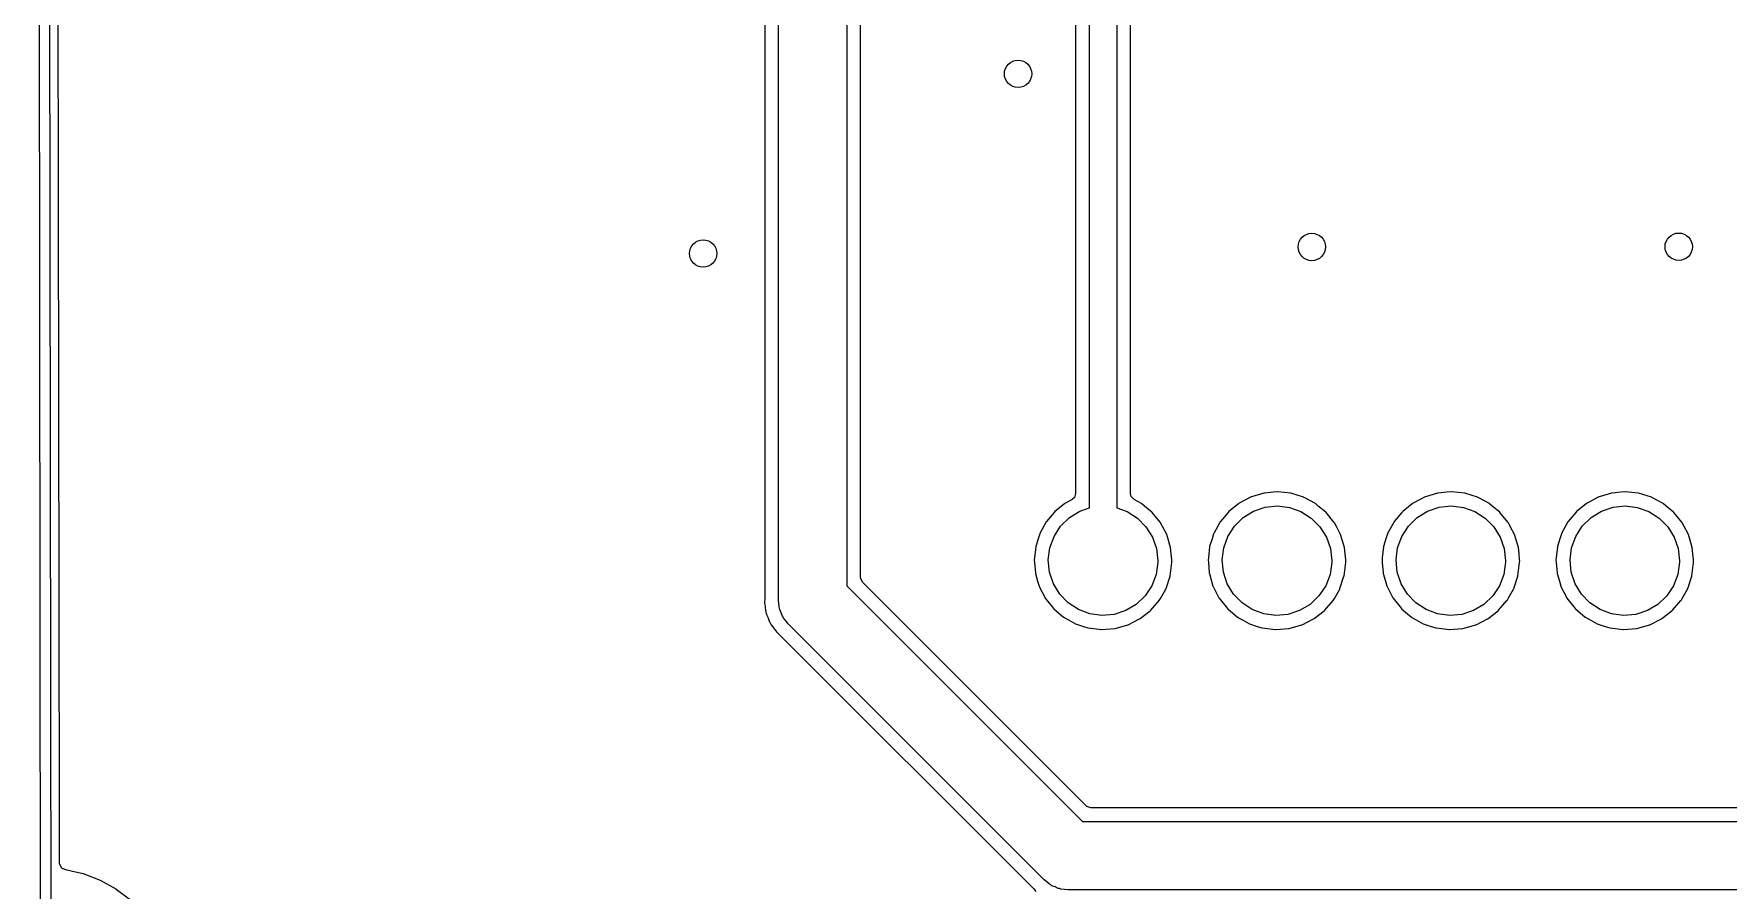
# Model space of a CAD drawing. Extents: x 0.4 to 11.3, y -7.9 to -0.4.
# Drawn here: x 3.615 to 4.589, y -5.38 to -4.887 of the extents above; entities that cross this region are included whole.
import ezdxf

# ---------------------------------------------------------------- set-up
doc = ezdxf.new("R2010")
doc.units = 0
doc.header["$MEASUREMENT"] = 0
doc.layers.add('BLACK', color=7, linetype='CONTINUOUS')

msp = doc.modelspace()

# ---------------------------------------------------------------- linework, layer by layer
at = {"layer": 'BLACK', "linetype": 'CONTINUOUS'}
for p, q in [((3.61909, -5.44095), (3.61516, -2.6063)), ((3.62107, -2.60925), (3.625, -5.43799)), ((3.62963, -5.21445), (3.62805, -4.08262)), ((4.03541, -4.54817), (4.03541, -5.2119)), ((4.04331, -5.21299), (4.04331, -4.54724)), ((4.08268, -4.5554), (4.08268, -5.20484)), ((4.09057, -5.19995), (4.09057, -4.56028)), ((4.22213, -5.16001), (4.22213, -4.70177)), ((4.23787, -4.6985), (4.23787, -5.15997)), ((4.24577, -5.15181), (4.24577, -4.69726)), ((4.21423, -4.70665), (4.21423, -5.15183)), ((4.21423, -5.15183), (4.21349, -5.15412)), ((4.24615, -5.1535), (4.24577, -5.15181)), ((4.24781, -5.15524), (4.24615, -5.1535)), ((4.31517, -5.1537), (4.30833, -5.15727)), ((4.31536, -5.15364), (4.31517, -5.1537)), ((4.3224, -5.15157), (4.31536, -5.15364)), ((4.31536, -5.15364), (4.31536, -5.15364)), ((4.32258, -5.15151), (4.3224, -5.15157)), ((4.3224, -5.15157), (4.3224, -5.15157)), ((4.32277, -5.1515), (4.32258, -5.15151)), ((4.32775, -5.15104), (4.32277, -5.1515)), ((4.32277, -5.1515), (4.32277, -5.1515)), ((4.33028, -5.15081), (4.32775, -5.15104)), ((4.33047, -5.15083), (4.33028, -5.15081)), ((4.33777, -5.1516), (4.33047, -5.15083)), ((4.33047, -5.15083), (4.33047, -5.15083)), ((4.33796, -5.15162), (4.33777, -5.1516)), ((4.33777, -5.1516), (4.33777, -5.1516)), ((4.34534, -5.15391), (4.33796, -5.15162)), ((4.41517, -5.1537), (4.40833, -5.15727)), ((4.41536, -5.15364), (4.41517, -5.1537)), ((4.4224, -5.15157), (4.41536, -5.15364)), ((4.41536, -5.15364), (4.41536, -5.15364)), ((4.42258, -5.15151), (4.4224, -5.15157)), ((4.4224, -5.15157), (4.4224, -5.15157)), ((4.42277, -5.1515), (4.42258, -5.15151)), ((4.42775, -5.15104), (4.42277, -5.1515)), ((4.42277, -5.1515), (4.42277, -5.1515)), ((4.43028, -5.15081), (4.42775, -5.15104)), ((4.43047, -5.15083), (4.43028, -5.15081)), ((4.43777, -5.1516), (4.43047, -5.15083)), ((4.43047, -5.15083), (4.43047, -5.15083)), ((4.43796, -5.15162), (4.43777, -5.1516)), ((4.43777, -5.1516), (4.43777, -5.1516)), ((4.44534, -5.15391), (4.43796, -5.15162)), ((4.51517, -5.1537), (4.50833, -5.15727)), ((4.51536, -5.15364), (4.51517, -5.1537)), ((4.5224, -5.15157), (4.51536, -5.15364)), ((4.51536, -5.15364), (4.51536, -5.15364)), ((4.52258, -5.15151), (4.5224, -5.15157)), ((4.5224, -5.15157), (4.5224, -5.15157)), ((4.52277, -5.1515), (4.52258, -5.15151)), ((4.52775, -5.15104), (4.52277, -5.1515)), ((4.52277, -5.1515), (4.52277, -5.1515)), ((4.53028, -5.15081), (4.52775, -5.15104)), ((4.53047, -5.15083), (4.53028, -5.15081)), ((4.53777, -5.1516), (4.53047, -5.15083)), ((4.53047, -5.15083), (4.53047, -5.15083)), ((4.53796, -5.15162), (4.53777, -5.1516)), ((4.53777, -5.1516), (4.53777, -5.1516)), ((4.54534, -5.15391), (4.53796, -5.15162)), ((4.20184, -5.16267), (4.19746, -5.16789)), ((4.20231, -5.16211), (4.20184, -5.16267)), ((4.2078, -5.1577), (4.20231, -5.16211)), ((4.20818, -5.15739), (4.2078, -5.1577)), ((4.20833, -5.15727), (4.20818, -5.15739)), ((4.20818, -5.15739), (4.20818, -5.15739)), ((4.21214, -5.15528), (4.20833, -5.15727)), ((4.21061, -5.16557), (4.21659, -5.1619)), ((4.21349, -5.15412), (4.21214, -5.15528)), ((4.21659, -5.1619), (4.22213, -5.16001)), ((4.23787, -5.15997), (4.24381, -5.16209)), ((4.24381, -5.16209), (4.24974, -5.16585)), ((4.25213, -5.15758), (4.24781, -5.15524)), ((4.25228, -5.1577), (4.25213, -5.15758)), ((4.25378, -5.15894), (4.25228, -5.1577)), ((4.25228, -5.1577), (4.25228, -5.1577)), ((4.25809, -5.1625), (4.25378, -5.15894)), ((4.25821, -5.16265), (4.25809, -5.1625)), ((4.26274, -5.16821), (4.25821, -5.16265)), ((4.25821, -5.16265), (4.25821, -5.16265)), ((4.30184, -5.16267), (4.29746, -5.16789)), ((4.30231, -5.16211), (4.30184, -5.16267)), ((4.3078, -5.1577), (4.30231, -5.16211)), ((4.30818, -5.15739), (4.3078, -5.1577)), ((4.30833, -5.15727), (4.30818, -5.15739)), ((4.30818, -5.15739), (4.30818, -5.15739)), ((4.31061, -5.16557), (4.31659, -5.1619)), ((4.31659, -5.1619), (4.32324, -5.15963)), ((4.32324, -5.15963), (4.33022, -5.1589)), ((4.33022, -5.1589), (4.33719, -5.15973)), ((4.33719, -5.15973), (4.34381, -5.16209)), ((4.34381, -5.16209), (4.34974, -5.16585)), ((4.34551, -5.154), (4.34534, -5.15391)), ((4.34604, -5.15429), (4.34551, -5.154)), ((4.34551, -5.154), (4.34551, -5.154)), ((4.35213, -5.15758), (4.34604, -5.15429)), ((4.35228, -5.1577), (4.35213, -5.15758)), ((4.35378, -5.15894), (4.35228, -5.1577)), ((4.35228, -5.1577), (4.35228, -5.1577)), ((4.35809, -5.1625), (4.35378, -5.15894)), ((4.35821, -5.16265), (4.35809, -5.1625)), ((4.36274, -5.16821), (4.35821, -5.16265)), ((4.35821, -5.16265), (4.35821, -5.16265)), ((4.40184, -5.16267), (4.39746, -5.16789)), ((4.40231, -5.16211), (4.40184, -5.16267)), ((4.4078, -5.1577), (4.40231, -5.16211)), ((4.40818, -5.15739), (4.4078, -5.1577)), ((4.40833, -5.15727), (4.40818, -5.15739)), ((4.40818, -5.15739), (4.40818, -5.15739)), ((4.41061, -5.16557), (4.41659, -5.1619)), ((4.41659, -5.1619), (4.42324, -5.15963)), ((4.42324, -5.15963), (4.43022, -5.1589)), ((4.43022, -5.1589), (4.43719, -5.15973)), ((4.43719, -5.15973), (4.44381, -5.16209)), ((4.44381, -5.16209), (4.44974, -5.16585)), ((4.44551, -5.154), (4.44534, -5.15391)), ((4.44604, -5.15429), (4.44551, -5.154)), ((4.44551, -5.154), (4.44551, -5.154)), ((4.45213, -5.15758), (4.44604, -5.15429)), ((4.45228, -5.1577), (4.45213, -5.15758)), ((4.45378, -5.15894), (4.45228, -5.1577)), ((4.45228, -5.1577), (4.45228, -5.1577)), ((4.45809, -5.1625), (4.45378, -5.15894)), ((4.45821, -5.16265), (4.45809, -5.1625)), ((4.46274, -5.16821), (4.45821, -5.16265)), ((4.45821, -5.16265), (4.45821, -5.16265)), ((4.50184, -5.16267), (4.49746, -5.16789)), ((4.50231, -5.16211), (4.50184, -5.16267)), ((4.5078, -5.1577), (4.50231, -5.16211)), ((4.50818, -5.15739), (4.5078, -5.1577)), ((4.50833, -5.15727), (4.50818, -5.15739)), ((4.50818, -5.15739), (4.50818, -5.15739)), ((4.51061, -5.16557), (4.51659, -5.1619)), ((4.51659, -5.1619), (4.52324, -5.15963)), ((4.52324, -5.15963), (4.53022, -5.1589)), ((4.53022, -5.1589), (4.53719, -5.15973)), ((4.53719, -5.15973), (4.54381, -5.16209)), ((4.54381, -5.16209), (4.54974, -5.16585)), ((4.54551, -5.154), (4.54534, -5.15391)), ((4.54604, -5.15429), (4.54551, -5.154)), ((4.54551, -5.154), (4.54551, -5.154)), ((4.55213, -5.15758), (4.54604, -5.15429)), ((4.55228, -5.1577), (4.55213, -5.15758)), ((4.55378, -5.15894), (4.55228, -5.1577)), ((4.55228, -5.1577), (4.55228, -5.1577)), ((4.55809, -5.1625), (4.55378, -5.15894)), ((4.55821, -5.16265), (4.55809, -5.1625)), ((4.56274, -5.16821), (4.55821, -5.16265)), ((4.55821, -5.16265), (4.55821, -5.16265)), ((4.19734, -5.16803), (4.19362, -5.1748)), ((4.19746, -5.16789), (4.19734, -5.16803)), ((4.19746, -5.16789), (4.19746, -5.16789)), ((4.20179, -5.17639), (4.20559, -5.17049)), ((4.20559, -5.17049), (4.21061, -5.16557)), ((4.24974, -5.16585), (4.25468, -5.17083)), ((4.25468, -5.17083), (4.2584, -5.17678)), ((4.26297, -5.16849), (4.26274, -5.16821)), ((4.26306, -5.16866), (4.26297, -5.16849)), ((4.26416, -5.17073), (4.26306, -5.16866)), ((4.26306, -5.16866), (4.26306, -5.16866)), ((4.26659, -5.17531), (4.26416, -5.17073)), ((4.29734, -5.16803), (4.29362, -5.1748)), ((4.29746, -5.16789), (4.29734, -5.16803)), ((4.29746, -5.16789), (4.29746, -5.16789)), ((4.30179, -5.17639), (4.30559, -5.17049)), ((4.30559, -5.17049), (4.31061, -5.16557)), ((4.34974, -5.16585), (4.35468, -5.17083)), ((4.35468, -5.17083), (4.3584, -5.17678)), ((4.36297, -5.16849), (4.36274, -5.16821)), ((4.36306, -5.16866), (4.36297, -5.16849)), ((4.36416, -5.17073), (4.36306, -5.16866)), ((4.36306, -5.16866), (4.36306, -5.16866)), ((4.36659, -5.17531), (4.36416, -5.17073)), ((4.39734, -5.16803), (4.39362, -5.1748)), ((4.39746, -5.16789), (4.39734, -5.16803)), ((4.39746, -5.16789), (4.39746, -5.16789)), ((4.40179, -5.17639), (4.40559, -5.17049)), ((4.40559, -5.17049), (4.41061, -5.16557)), ((4.44974, -5.16585), (4.45468, -5.17083)), ((4.45468, -5.17083), (4.4584, -5.17678)), ((4.46297, -5.16849), (4.46274, -5.16821)), ((4.46306, -5.16866), (4.46297, -5.16849)), ((4.46416, -5.17073), (4.46306, -5.16866)), ((4.46306, -5.16866), (4.46306, -5.16866)), ((4.46659, -5.17531), (4.46416, -5.17073)), ((4.49734, -5.16803), (4.49362, -5.1748)), ((4.49746, -5.16789), (4.49734, -5.16803)), ((4.49746, -5.16789), (4.49746, -5.16789)), ((4.50179, -5.17639), (4.50559, -5.17049)), ((4.50559, -5.17049), (4.51061, -5.16557)), ((4.54974, -5.16585), (4.55468, -5.17083)), ((4.55468, -5.17083), (4.5584, -5.17678)), ((4.56297, -5.16849), (4.56274, -5.16821)), ((4.56306, -5.16866), (4.56297, -5.16849)), ((4.56416, -5.17073), (4.56306, -5.16866)), ((4.56306, -5.16866), (4.56306, -5.16866)), ((4.56659, -5.17531), (4.56416, -5.17073)), ((4.19126, -5.18235), (4.19054, -5.18879)), ((4.19128, -5.18216), (4.19126, -5.18235)), ((4.19126, -5.18235), (4.19126, -5.18235)), ((4.19266, -5.17783), (4.19128, -5.18216)), ((4.19356, -5.17498), (4.19266, -5.17783)), ((4.19362, -5.1748), (4.19356, -5.17498)), ((4.19356, -5.17498), (4.19356, -5.17498)), ((4.19851, -5.18995), (4.19939, -5.18299)), ((4.19939, -5.18299), (4.20179, -5.17639)), ((4.2584, -5.17678), (4.26071, -5.18342)), ((4.26883, -5.18271), (4.26659, -5.17531)), ((4.26918, -5.18634), (4.26883, -5.18271)), ((4.29126, -5.18235), (4.29054, -5.18879)), ((4.29128, -5.18216), (4.29126, -5.18235)), ((4.29126, -5.18235), (4.29126, -5.18235)), ((4.29266, -5.17783), (4.29128, -5.18216)), ((4.29356, -5.17498), (4.29266, -5.17783)), ((4.29362, -5.1748), (4.29356, -5.17498)), ((4.29356, -5.17498), (4.29356, -5.17498)), ((4.29851, -5.18995), (4.29939, -5.18299)), ((4.29939, -5.18299), (4.30179, -5.17639)), ((4.3584, -5.17678), (4.36071, -5.18342)), ((4.36883, -5.18271), (4.36659, -5.17531)), ((4.36918, -5.18634), (4.36883, -5.18271)), ((4.39126, -5.18235), (4.39054, -5.18879)), ((4.39128, -5.18216), (4.39126, -5.18235)), ((4.39126, -5.18235), (4.39126, -5.18235)), ((4.39266, -5.17783), (4.39128, -5.18216)), ((4.39356, -5.17498), (4.39266, -5.17783)), ((4.39362, -5.1748), (4.39356, -5.17498)), ((4.39356, -5.17498), (4.39356, -5.17498)), ((4.39851, -5.18995), (4.39939, -5.18299)), ((4.39939, -5.18299), (4.40179, -5.17639)), ((4.4584, -5.17678), (4.46071, -5.18342)), ((4.46883, -5.18271), (4.46659, -5.17531)), ((4.46918, -5.18634), (4.46883, -5.18271)), ((4.49126, -5.18235), (4.49054, -5.18879)), ((4.49128, -5.18216), (4.49126, -5.18235)), ((4.49126, -5.18235), (4.49126, -5.18235)), ((4.49266, -5.17783), (4.49128, -5.18216)), ((4.49356, -5.17498), (4.49266, -5.17783)), ((4.49362, -5.1748), (4.49356, -5.17498)), ((4.49356, -5.17498), (4.49356, -5.17498)), ((4.49851, -5.18995), (4.49939, -5.18299)), ((4.49939, -5.18299), (4.50179, -5.17639)), ((4.5584, -5.17678), (4.56071, -5.18342)), ((4.56883, -5.18271), (4.56659, -5.17531)), ((4.56918, -5.18634), (4.56883, -5.18271)), ((4.19054, -5.18879), (4.19042, -5.18984)), ((4.19042, -5.18984), (4.19055, -5.19134)), ((4.19055, -5.19134), (4.19105, -5.19735)), ((4.19919, -5.19694), (4.19851, -5.18995)), ((4.26148, -5.19127), (4.26051, -5.19823)), ((4.26071, -5.18342), (4.2615, -5.19039)), ((4.2615, -5.19039), (4.26148, -5.19127)), ((4.2686, -5.19916), (4.26956, -5.1915)), ((4.26953, -5.18984), (4.26918, -5.18634)), ((4.26956, -5.19016), (4.26953, -5.18984)), ((4.26958, -5.19039), (4.26956, -5.19016)), ((4.26956, -5.1915), (4.26958, -5.19039)), ((4.29054, -5.18879), (4.29042, -5.18984)), ((4.29042, -5.18984), (4.29055, -5.19134)), ((4.29055, -5.19134), (4.29105, -5.19735)), ((4.29919, -5.19694), (4.29851, -5.18995)), ((4.36148, -5.19127), (4.36051, -5.19823)), ((4.36071, -5.18342), (4.3615, -5.19039)), ((4.3615, -5.19039), (4.36148, -5.19127)), ((4.3686, -5.19916), (4.36956, -5.1915)), ((4.36953, -5.18984), (4.36918, -5.18634)), ((4.36956, -5.19016), (4.36953, -5.18984)), ((4.36958, -5.19039), (4.36956, -5.19016)), ((4.36956, -5.1915), (4.36958, -5.19039)), ((4.39054, -5.18879), (4.39042, -5.18984)), ((4.39042, -5.18984), (4.39055, -5.19134)), ((4.39055, -5.19134), (4.39105, -5.19735)), ((4.39919, -5.19694), (4.39851, -5.18995)), ((4.46148, -5.19127), (4.46051, -5.19823)), ((4.46071, -5.18342), (4.4615, -5.19039)), ((4.4615, -5.19039), (4.46148, -5.19127)), ((4.4686, -5.19916), (4.46956, -5.1915)), ((4.46953, -5.18984), (4.46918, -5.18634)), ((4.46956, -5.19016), (4.46953, -5.18984)), ((4.46958, -5.19039), (4.46956, -5.19016)), ((4.46956, -5.1915), (4.46958, -5.19039)), ((4.49054, -5.18879), (4.49042, -5.18984)), ((4.49042, -5.18984), (4.49055, -5.19134)), ((4.49055, -5.19134), (4.49105, -5.19735)), ((4.49919, -5.19694), (4.49851, -5.18995)), ((4.56148, -5.19127), (4.56051, -5.19823)), ((4.56071, -5.18342), (4.5615, -5.19039)), ((4.5615, -5.19039), (4.56148, -5.19127)), ((4.5686, -5.19916), (4.56956, -5.1915)), ((4.56953, -5.18984), (4.56918, -5.18634)), ((4.56956, -5.19016), (4.56953, -5.18984)), ((4.56958, -5.19039), (4.56956, -5.19016)), ((4.56956, -5.1915), (4.56958, -5.19039)), ((4.09062, -5.20056), (4.09057, -5.19995)), ((4.09171, -5.20271), (4.09062, -5.20056)), ((4.19105, -5.19735), (4.19107, -5.19754)), ((4.19107, -5.19754), (4.19112, -5.19772)), ((4.19112, -5.19772), (4.19112, -5.19772)), ((4.19112, -5.19772), (4.19238, -5.20212)), ((4.19238, -5.20212), (4.1932, -5.20496)), ((4.20141, -5.2036), (4.19919, -5.19694)), ((4.26051, -5.19823), (4.25801, -5.20479)), ((4.26622, -5.2063), (4.26854, -5.19934)), ((4.26854, -5.19934), (4.2686, -5.19916)), ((4.26854, -5.19934), (4.26854, -5.19934)), ((4.29105, -5.19735), (4.29107, -5.19754)), ((4.29107, -5.19754), (4.29112, -5.19772)), ((4.29112, -5.19772), (4.29112, -5.19772)), ((4.29112, -5.19772), (4.29238, -5.20212)), ((4.29238, -5.20212), (4.2932, -5.20496)), ((4.30141, -5.2036), (4.29919, -5.19694)), ((4.36051, -5.19823), (4.35801, -5.20479)), ((4.36622, -5.2063), (4.36854, -5.19934)), ((4.36854, -5.19934), (4.3686, -5.19916)), ((4.36854, -5.19934), (4.36854, -5.19934)), ((4.39105, -5.19735), (4.39107, -5.19754)), ((4.39107, -5.19754), (4.39112, -5.19772)), ((4.39112, -5.19772), (4.39112, -5.19772)), ((4.39112, -5.19772), (4.39238, -5.20212)), ((4.39238, -5.20212), (4.3932, -5.20496)), ((4.40141, -5.2036), (4.39919, -5.19694)), ((4.46051, -5.19823), (4.45801, -5.20479)), ((4.46622, -5.2063), (4.46854, -5.19934)), ((4.46854, -5.19934), (4.4686, -5.19916)), ((4.46854, -5.19934), (4.46854, -5.19934)), ((4.49105, -5.19735), (4.49107, -5.19754)), ((4.49107, -5.19754), (4.49112, -5.19772)), ((4.49112, -5.19772), (4.49112, -5.19772)), ((4.49112, -5.19772), (4.49238, -5.20212)), ((4.49238, -5.20212), (4.4932, -5.20496)), ((4.50141, -5.2036), (4.49919, -5.19694)), ((4.56051, -5.19823), (4.55801, -5.20479)), ((4.56622, -5.2063), (4.56854, -5.19934)), ((4.56854, -5.19934), (4.5686, -5.19916)), ((4.56854, -5.19934), (4.56854, -5.19934)), ((4.0354, -5.21217), (4.03525, -5.21445)), ((4.03541, -5.2119), (4.0354, -5.21217)), ((4.08268, -5.20484), (4.21815, -5.34031)), ((4.22028, -5.33128), (4.09171, -5.20271)), ((4.1932, -5.20496), (4.19329, -5.20513)), ((4.19329, -5.20513), (4.19664, -5.21167)), ((4.19664, -5.21167), (4.19664, -5.21167)), ((4.19664, -5.21167), (4.19673, -5.21183)), ((4.19673, -5.21183), (4.20153, -5.21789)), ((4.20505, -5.20961), (4.20141, -5.2036)), ((4.20992, -5.21466), (4.20505, -5.20961)), ((4.25413, -5.21064), (4.24904, -5.21548)), ((4.25801, -5.20479), (4.25413, -5.21064)), ((4.26234, -5.21321), (4.26301, -5.21203)), ((4.26301, -5.21203), (4.26606, -5.20666)), ((4.26606, -5.20666), (4.26616, -5.20649)), ((4.26606, -5.20666), (4.26606, -5.20666)), ((4.26616, -5.20649), (4.26622, -5.2063)), ((4.2932, -5.20496), (4.29329, -5.20513)), ((4.29329, -5.20513), (4.29664, -5.21167)), ((4.29664, -5.21167), (4.29664, -5.21167)), ((4.29664, -5.21167), (4.29673, -5.21183)), ((4.29673, -5.21183), (4.30153, -5.21789)), ((4.30505, -5.20961), (4.30141, -5.2036)), ((4.30992, -5.21466), (4.30505, -5.20961)), ((4.35413, -5.21064), (4.34904, -5.21548)), ((4.35801, -5.20479), (4.35413, -5.21064)), ((4.36234, -5.21321), (4.36301, -5.21203)), ((4.36301, -5.21203), (4.36606, -5.20666)), ((4.36606, -5.20666), (4.36616, -5.20649)), ((4.36606, -5.20666), (4.36606, -5.20666)), ((4.36616, -5.20649), (4.36622, -5.2063)), ((4.3932, -5.20496), (4.39329, -5.20513)), ((4.39329, -5.20513), (4.39664, -5.21167)), ((4.39664, -5.21167), (4.39664, -5.21167)), ((4.39664, -5.21167), (4.39673, -5.21183)), ((4.39673, -5.21183), (4.40153, -5.21789)), ((4.40505, -5.20961), (4.40141, -5.2036)), ((4.40992, -5.21466), (4.40505, -5.20961)), ((4.45413, -5.21064), (4.44904, -5.21548)), ((4.45801, -5.20479), (4.45413, -5.21064)), ((4.46234, -5.21321), (4.46301, -5.21203)), ((4.46301, -5.21203), (4.46606, -5.20666)), ((4.46606, -5.20666), (4.46616, -5.20649)), ((4.46606, -5.20666), (4.46606, -5.20666)), ((4.46616, -5.20649), (4.46622, -5.2063)), ((4.4932, -5.20496), (4.49329, -5.20513)), ((4.49329, -5.20513), (4.49664, -5.21167)), ((4.49664, -5.21167), (4.49664, -5.21167)), ((4.49664, -5.21167), (4.49673, -5.21183)), ((4.49673, -5.21183), (4.50153, -5.21789)), ((4.50505, -5.20961), (4.50141, -5.2036)), ((4.50992, -5.21466), (4.50505, -5.20961)), ((4.55413, -5.21064), (4.54904, -5.21548)), ((4.55801, -5.20479), (4.55413, -5.21064)), ((4.56234, -5.21321), (4.56301, -5.21203)), ((4.56301, -5.21203), (4.56606, -5.20666)), ((4.56606, -5.20666), (4.56616, -5.20649)), ((4.56606, -5.20666), (4.56606, -5.20666)), ((4.56616, -5.20649), (4.56622, -5.2063)), ((3.6298, -5.34059), (3.62963, -5.21445)), ((4.03525, -5.21445), (4.03529, -5.21468)), ((4.03529, -5.21468), (4.03529, -5.21468)), ((4.03529, -5.21468), (4.03568, -5.21692)), ((4.03568, -5.21692), (4.03571, -5.21712)), ((4.03571, -5.21712), (4.03594, -5.21899)), ((4.03594, -5.21899), (4.03601, -5.21962)), ((4.03601, -5.21962), (4.0361, -5.21984)), ((4.0361, -5.21984), (4.03614, -5.21996)), ((4.03614, -5.21996), (4.03633, -5.22067)), ((4.03633, -5.22067), (4.0364, -5.22102)), ((4.0364, -5.22102), (4.03649, -5.22124)), ((4.03649, -5.22124), (4.03741, -5.22332)), ((4.04359, -5.21498), (4.04331, -5.21299)), ((4.04372, -5.21698), (4.04359, -5.21498)), ((4.04399, -5.21773), (4.04372, -5.21698)), ((4.0441, -5.21852), (4.04399, -5.21773)), ((4.04493, -5.22035), (4.0441, -5.21852)), ((4.04561, -5.22223), (4.04493, -5.22035)), ((4.20153, -5.21789), (4.20167, -5.21801)), ((4.20167, -5.21801), (4.20167, -5.21801)), ((4.20167, -5.21801), (4.20727, -5.22277)), ((4.2158, -5.21851), (4.20992, -5.21466)), ((4.22238, -5.22095), (4.2158, -5.21851)), ((4.22934, -5.22188), (4.22238, -5.22095)), ((4.23633, -5.22125), (4.22934, -5.22188)), ((4.24301, -5.21908), (4.23633, -5.22125)), ((4.24904, -5.21548), (4.24301, -5.21908)), ((4.25136, -5.2237), (4.25715, -5.21917)), ((4.25715, -5.21917), (4.2573, -5.21906)), ((4.25715, -5.21917), (4.25715, -5.21917)), ((4.2573, -5.21906), (4.25743, -5.2189)), ((4.25743, -5.2189), (4.26222, -5.21335)), ((4.26222, -5.21335), (4.26234, -5.21321)), ((4.26222, -5.21335), (4.26222, -5.21335)), ((4.30153, -5.21789), (4.30167, -5.21801)), ((4.30167, -5.21801), (4.30167, -5.21801)), ((4.30167, -5.21801), (4.30727, -5.22277)), ((4.3158, -5.21851), (4.30992, -5.21466)), ((4.32238, -5.22095), (4.3158, -5.21851)), ((4.32934, -5.22188), (4.32238, -5.22095)), ((4.33633, -5.22125), (4.32934, -5.22188)), ((4.34301, -5.21908), (4.33633, -5.22125)), ((4.34904, -5.21548), (4.34301, -5.21908)), ((4.35136, -5.2237), (4.35715, -5.21917)), ((4.35715, -5.21917), (4.3573, -5.21906)), ((4.35715, -5.21917), (4.35715, -5.21917)), ((4.3573, -5.21906), (4.35743, -5.2189)), ((4.35743, -5.2189), (4.36222, -5.21335)), ((4.36222, -5.21335), (4.36234, -5.21321)), ((4.36222, -5.21335), (4.36222, -5.21335)), ((4.40153, -5.21789), (4.40167, -5.21801)), ((4.40167, -5.21801), (4.40167, -5.21801)), ((4.40167, -5.21801), (4.40727, -5.22277)), ((4.4158, -5.21851), (4.40992, -5.21466)), ((4.42238, -5.22095), (4.4158, -5.21851)), ((4.42934, -5.22188), (4.42238, -5.22095)), ((4.43633, -5.22125), (4.42934, -5.22188)), ((4.44301, -5.21908), (4.43633, -5.22125)), ((4.44904, -5.21548), (4.44301, -5.21908)), ((4.45136, -5.2237), (4.45715, -5.21917)), ((4.45715, -5.21917), (4.4573, -5.21906)), ((4.45715, -5.21917), (4.45715, -5.21917)), ((4.4573, -5.21906), (4.45743, -5.2189)), ((4.45743, -5.2189), (4.46222, -5.21335)), ((4.46222, -5.21335), (4.46234, -5.21321)), ((4.46222, -5.21335), (4.46222, -5.21335)), ((4.50153, -5.21789), (4.50167, -5.21801)), ((4.50167, -5.21801), (4.50167, -5.21801)), ((4.50167, -5.21801), (4.50727, -5.22277)), ((4.5158, -5.21851), (4.50992, -5.21466)), ((4.52238, -5.22095), (4.5158, -5.21851)), ((4.52934, -5.22188), (4.52238, -5.22095)), ((4.53633, -5.22125), (4.52934, -5.22188)), ((4.54301, -5.21908), (4.53633, -5.22125)), ((4.54904, -5.21548), (4.54301, -5.21908)), ((4.55136, -5.2237), (4.55715, -5.21917)), ((4.55715, -5.21917), (4.5573, -5.21906)), ((4.55715, -5.21917), (4.55715, -5.21917)), ((4.5573, -5.21906), (4.55743, -5.2189)), ((4.55743, -5.2189), (4.56222, -5.21335)), ((4.56222, -5.21335), (4.56234, -5.21321)), ((4.56222, -5.21335), (4.56222, -5.21335)), ((4.03741, -5.22332), (4.03748, -5.22351)), ((4.03748, -5.22351), (4.03788, -5.22456)), ((4.03788, -5.22456), (4.03837, -5.22586)), ((4.03837, -5.22586), (4.03851, -5.22606)), ((4.03851, -5.22606), (4.03851, -5.22606)), ((4.03851, -5.22606), (4.03858, -5.22616)), ((4.03858, -5.22616), (4.03893, -5.2268)), ((4.03893, -5.2268), (4.03908, -5.22713)), ((4.03908, -5.22713), (4.03922, -5.22732)), ((4.03922, -5.22732), (4.03922, -5.22732)), ((4.03922, -5.22732), (4.04061, -5.22913)), ((4.04061, -5.22913), (4.04073, -5.22929)), ((4.04073, -5.22929), (4.04119, -5.22997)), ((4.04119, -5.22997), (4.04215, -5.23136)), ((4.04215, -5.23136), (4.04233, -5.23152)), ((4.04233, -5.23152), (4.04233, -5.23152)), ((4.04233, -5.23152), (4.04399, -5.233)), ((4.04608, -5.22287), (4.04561, -5.22223)), ((4.04641, -5.2236), (4.04608, -5.22287)), ((4.04772, -5.22512), (4.04641, -5.2236)), ((4.0489, -5.22674), (4.04772, -5.22512)), ((4.04907, -5.22691), (4.0489, -5.22674)), ((4.19608, -5.37392), (4.04907, -5.22691)), ((4.20727, -5.22277), (4.20727, -5.22277)), ((4.20727, -5.22277), (4.20741, -5.2229)), ((4.20741, -5.2229), (4.20758, -5.22299)), ((4.20758, -5.22299), (4.20758, -5.22299)), ((4.20758, -5.22299), (4.21011, -5.2244)), ((4.21011, -5.2244), (4.21415, -5.22666)), ((4.21415, -5.22666), (4.21813, -5.22796)), ((4.21813, -5.22796), (4.22132, -5.22899)), ((4.22132, -5.22899), (4.22132, -5.22899)), ((4.22132, -5.22899), (4.2215, -5.22905)), ((4.2215, -5.22905), (4.22917, -5.22997)), ((4.22917, -5.22997), (4.22936, -5.22995)), ((4.22936, -5.22995), (4.23668, -5.22939)), ((4.22936, -5.22995), (4.22936, -5.22995)), ((4.23668, -5.22939), (4.23687, -5.22937)), ((4.23668, -5.22939), (4.23668, -5.22939)), ((4.23687, -5.22937), (4.24431, -5.2273)), ((4.24431, -5.2273), (4.24448, -5.22721)), ((4.24448, -5.22721), (4.25104, -5.2239)), ((4.24448, -5.22721), (4.24448, -5.22721)), ((4.25104, -5.2239), (4.25121, -5.22381)), ((4.25104, -5.2239), (4.25104, -5.2239)), ((4.25121, -5.22381), (4.25136, -5.2237)), ((4.30727, -5.22277), (4.30727, -5.22277)), ((4.30727, -5.22277), (4.30741, -5.2229)), ((4.30741, -5.2229), (4.30758, -5.22299)), ((4.30758, -5.22299), (4.30758, -5.22299)), ((4.30758, -5.22299), (4.31011, -5.2244)), ((4.31011, -5.2244), (4.31415, -5.22666)), ((4.31415, -5.22666), (4.31813, -5.22796)), ((4.31813, -5.22796), (4.32132, -5.22899)), ((4.32132, -5.22899), (4.32132, -5.22899)), ((4.32132, -5.22899), (4.3215, -5.22905)), ((4.3215, -5.22905), (4.32917, -5.22997)), ((4.32917, -5.22997), (4.32936, -5.22995)), ((4.32936, -5.22995), (4.33668, -5.22939)), ((4.32936, -5.22995), (4.32936, -5.22995)), ((4.33668, -5.22939), (4.33687, -5.22937)), ((4.33668, -5.22939), (4.33668, -5.22939)), ((4.33687, -5.22937), (4.34431, -5.2273)), ((4.34431, -5.2273), (4.34448, -5.22721)), ((4.34448, -5.22721), (4.35104, -5.2239)), ((4.34448, -5.22721), (4.34448, -5.22721)), ((4.35104, -5.2239), (4.35121, -5.22381)), ((4.35104, -5.2239), (4.35104, -5.2239)), ((4.35121, -5.22381), (4.35136, -5.2237)), ((4.40727, -5.22277), (4.40727, -5.22277)), ((4.40727, -5.22277), (4.40741, -5.2229)), ((4.40741, -5.2229), (4.40758, -5.22299)), ((4.40758, -5.22299), (4.40758, -5.22299)), ((4.40758, -5.22299), (4.41011, -5.2244)), ((4.41011, -5.2244), (4.41415, -5.22666)), ((4.41415, -5.22666), (4.41813, -5.22796)), ((4.41813, -5.22796), (4.42132, -5.22899)), ((4.42132, -5.22899), (4.42132, -5.22899)), ((4.42132, -5.22899), (4.4215, -5.22905)), ((4.4215, -5.22905), (4.42917, -5.22997)), ((4.42917, -5.22997), (4.42936, -5.22995)), ((4.42936, -5.22995), (4.43668, -5.22939)), ((4.42936, -5.22995), (4.42936, -5.22995)), ((4.43668, -5.22939), (4.43687, -5.22937)), ((4.43668, -5.22939), (4.43668, -5.22939)), ((4.43687, -5.22937), (4.44431, -5.2273)), ((4.44431, -5.2273), (4.44448, -5.22721)), ((4.44448, -5.22721), (4.45104, -5.2239)), ((4.44448, -5.22721), (4.44448, -5.22721)), ((4.45104, -5.2239), (4.45121, -5.22381)), ((4.45104, -5.2239), (4.45104, -5.2239)), ((4.45121, -5.22381), (4.45136, -5.2237)), ((4.50727, -5.22277), (4.50727, -5.22277)), ((4.50727, -5.22277), (4.50741, -5.2229)), ((4.50741, -5.2229), (4.50758, -5.22299)), ((4.50758, -5.22299), (4.50758, -5.22299)), ((4.50758, -5.22299), (4.51011, -5.2244)), ((4.51011, -5.2244), (4.51415, -5.22666)), ((4.51415, -5.22666), (4.51813, -5.22796)), ((4.51813, -5.22796), (4.52132, -5.22899)), ((4.52132, -5.22899), (4.52132, -5.22899)), ((4.52132, -5.22899), (4.5215, -5.22905)), ((4.5215, -5.22905), (4.52917, -5.22997)), ((4.52917, -5.22997), (4.52936, -5.22995)), ((4.52936, -5.22995), (4.53668, -5.22939)), ((4.52936, -5.22995), (4.52936, -5.22995)), ((4.53668, -5.22939), (4.53687, -5.22937)), ((4.53668, -5.22939), (4.53668, -5.22939)), ((4.53687, -5.22937), (4.54431, -5.2273)), ((4.54431, -5.2273), (4.54448, -5.22721)), ((4.54448, -5.22721), (4.55104, -5.2239)), ((4.54448, -5.22721), (4.54448, -5.22721)), ((4.55104, -5.2239), (4.55121, -5.22381)), ((4.55104, -5.2239), (4.55104, -5.2239)), ((4.55121, -5.22381), (4.55136, -5.2237)), ((4.04399, -5.233), (4.04415, -5.23315)), ((4.04415, -5.23315), (4.18973, -5.37873)), ((4.22075, -5.33168), (4.22028, -5.33128)), ((4.22304, -5.33242), (4.22075, -5.33168)), ((5.28852, -5.33242), (4.22304, -5.33242)), ((3.62987, -5.3412), (3.6298, -5.34059)), ((3.62989, -5.34142), (3.62987, -5.3412)), ((3.62987, -5.3412), (3.62987, -5.3412)), ((3.62994, -5.34163), (3.62989, -5.34142)), ((3.62994, -5.36426), (3.62994, -5.34163)), ((4.21815, -5.34031), (5.30031, -5.34031)), ((3.63004, -5.36514), (3.62994, -5.36426)), ((3.63128, -5.36721), (3.63004, -5.36514)), ((3.63331, -5.36807), (3.63128, -5.36721)), ((3.6333, -5.36812), (3.63331, -5.36807)), ((3.63344, -5.36814), (3.6333, -5.36812)), ((3.63358, -5.36815), (3.63344, -5.36814)), ((3.6373, -5.36902), (3.63358, -5.36815)), ((3.64358, -5.37047), (3.6373, -5.36902)), ((3.64372, -5.3705), (3.64358, -5.37047)), ((3.64358, -5.37047), (3.64358, -5.37047)), ((3.65343, -5.37426), (3.64372, -5.3705)), ((3.65355, -5.37433), (3.65343, -5.37426)), ((3.66239, -5.37928), (3.65355, -5.37433)), ((3.65355, -5.37433), (3.65355, -5.37433)), ((4.19769, -5.37512), (4.19608, -5.37392)), ((4.19919, -5.37645), (4.19769, -5.37512)), ((4.19991, -5.37679), (4.19919, -5.37645)), ((4.20055, -5.37727), (4.19991, -5.37679)), ((4.20243, -5.37797), (4.20055, -5.37727)), ((4.20424, -5.37882), (4.20243, -5.37797)), ((3.66251, -5.37935), (3.66239, -5.37928)), ((3.66239, -5.37928), (3.66239, -5.37928)), ((3.67078, -5.38566), (3.66251, -5.37935)), ((4.18973, -5.37873), (4.18991, -5.37892)), ((4.18991, -5.37892), (4.19141, -5.38065)), ((4.20503, -5.37895), (4.20424, -5.37882)), ((4.20577, -5.37923), (4.20503, -5.37895)), ((4.20777, -5.37937), (4.20577, -5.37923)), ((4.20976, -5.37968), (4.20777, -5.37937)), ((4.21, -5.37969), (4.20976, -5.37968)), ((5.31, -5.37969), (4.21, -5.37969))]:
    msp.add_line(p, q, dxfattribs=at)
at = {"layer": 'BLACK'}
for centre in [(4.1811, -4.91043), (4, -5.01378), (4.35, -5.01), (4.56102, -5.00984)]:
    msp.add_circle(centre, 0.00787, dxfattribs=at)

doc.saveas('drawing.dxf')
